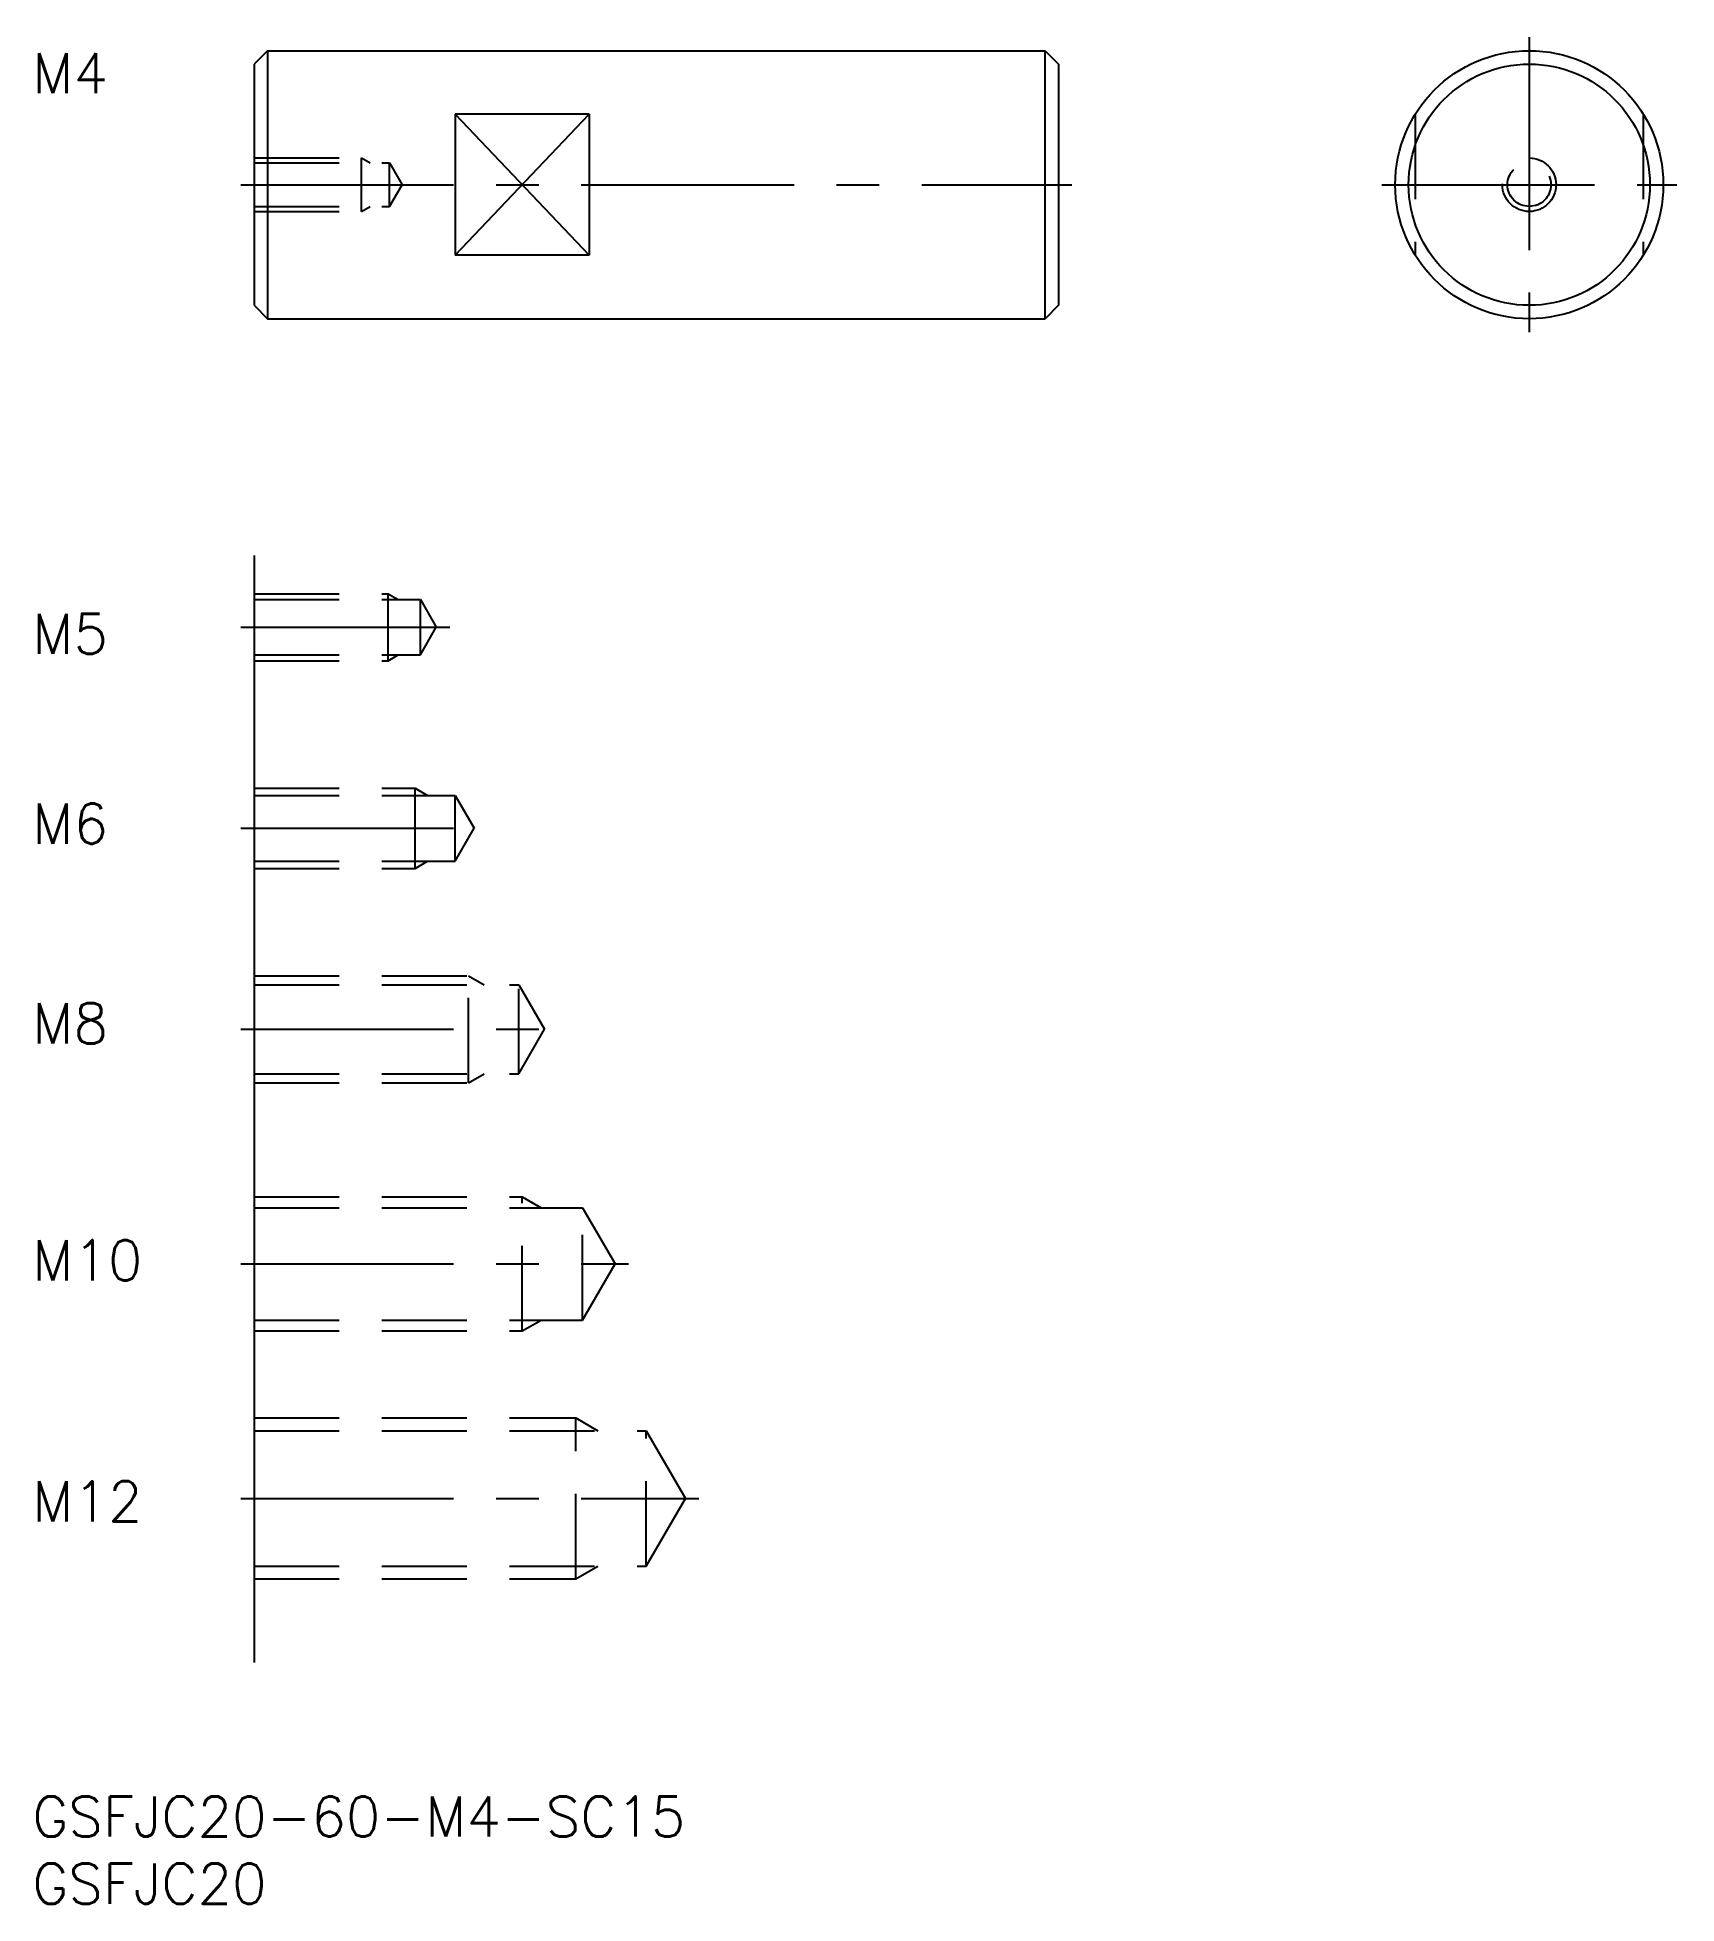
# Model space of a CAD drawing. Extents: x 0 to 123, y -8 to 131.
import ezdxf

# ---------------------------------------------------------------- set-up
doc = ezdxf.new("R2010")
doc.units = 0
doc.header["$LTSCALE"] = 0.5
doc.linetypes.add('CENTER', pattern=[50.8, 31.75, -6.35, 6.35, -6.35])
doc.linetypes.add('DASHED', pattern=[19.05, 12.7, -6.35])
for name, color, linetype in [('MSM_CENTER', 1, 'CENTER'), ('MSM_CONTINUOUS', 7, 'CONTINUOUS'), ('MSM_DASHED', 4, 'DASHED'), ('MSM_NARROW', 5, 'CONTINUOUS'), ('MSM_PART_NUMBER', 7, 'CONTINUOUS')]:
    doc.layers.add(name, color=color, linetype=linetype)
doc.styles.get("Standard").update_dxf_attribs({"font": 'txt.shx', "height": 3, "bigfont": 'bigfont.shx'})

# ---------------------------------------------------------------- blocks, each defined once
blk = doc.blocks.new('*U23')
at = {"layer": 'MSM_PART_NUMBER'}
blk.add_text('GSFJC20-60-M4-SC15', height=3, dxfattribs=at).set_placement((0, -3))
blk = doc.blocks.new('*U24')
at = {"layer": 'MSM_PART_NUMBER'}
blk.add_text('GSFJC20', height=3, dxfattribs=at).set_placement((0, -8))
blk = doc.blocks.new('*U26')
at = {"layer": 'MSM_PART_NUMBER'}
blk.add_text('M4', height=3, dxfattribs=at).set_placement((0, 127.08))
blk = doc.blocks.new('*U27')
at = {"layer": 'MSM_PART_NUMBER'}
blk.add_text('M5', height=3, dxfattribs=at).set_placement((0, 85.25))
blk = doc.blocks.new('*U28')
at = {"layer": 'MSM_PART_NUMBER'}
blk.add_text('M6', height=3, dxfattribs=at).set_placement((0, 71.09))
blk = doc.blocks.new('*U29')
at = {"layer": 'MSM_PART_NUMBER'}
blk.add_text('M8', height=3, dxfattribs=at).set_placement((0, 56.18))
blk = doc.blocks.new('*U30')
at = {"layer": 'MSM_PART_NUMBER'}
blk.add_text('M10', height=3, dxfattribs=at).set_placement((0, 38.51))
blk = doc.blocks.new('*U31')
at = {"layer": 'MSM_PART_NUMBER'}
blk.add_text('M12', height=3, dxfattribs=at).set_placement((0, 20.52))

msp = doc.modelspace()

# ---------------------------------------------------------------- linework, layer by layer
at = {"layer": 'MSM_CENTER'}
for p, q in [((111.68, 131.26), (111.68, 109.26)), ((15.56, 120.26), (77.56, 120.26)), ((100.68, 120.26), (122.68, 120.26)), ((15.56, 87.24), (31.15, 87.24)), ((15.56, 72.24), (33.98, 72.24)), ((15.56, 57.24), (39.23, 57.24)), ((15.56, 39.74), (44.48, 39.74)), ((15.56, 22.24), (49.73, 22.24))]:
    msp.add_line(p, q, dxfattribs=at)
at = {"layer": 'MSM_CONTINUOUS'}
for p, q in [((17.56, 130.26), (16.56, 129.26)), ((17.56, 130.26), (75.56, 130.26)), ((17.56, 130.26), (17.56, 110.26)), ((75.56, 130.26), (76.56, 129.26)), ((75.56, 110.26), (75.56, 130.26)), ((16.56, 129.26), (16.56, 111.26)), ((76.56, 129.26), (76.56, 111.26)), ((31.56, 125.52), (31.56, 114.99)), ((41.56, 125.52), (31.56, 125.52)), ((41.56, 125.52), (41.56, 114.99)), ((41.56, 114.99), (31.56, 114.99)), ((16.56, 111.26), (17.56, 110.26)), ((17.56, 110.26), (75.56, 110.26)), ((76.56, 111.26), (75.56, 110.26)), ((16.56, 92.6), (16.56, 10))]:
    msp.add_line(p, q, dxfattribs=at)
for radius in [10, 9]:
    msp.add_circle((111.68, 120.26), radius, dxfattribs=at)
at = {"layer": 'MSM_DASHED'}
for p, q in [((103.18, 125.52), (103.18, 114.99)), ((120.18, 125.52), (120.18, 114.99)), ((16.56, 122.26), (24.56, 122.26)), ((16.56, 121.88), (26.66, 121.88)), ((24.56, 118.26), (24.56, 122.26)), ((24.56, 122.26), (25.22, 121.88)), ((26.66, 118.63), (26.66, 121.88)), ((26.66, 121.88), (27.6, 120.26)), ((26.66, 118.63), (27.6, 120.26)), ((16.56, 118.63), (26.66, 118.63)), ((24.56, 118.26), (25.22, 118.63)), ((16.56, 118.26), (24.56, 118.26)), ((16.56, 89.74), (26.56, 89.74)), ((16.56, 89.3), (28.96, 89.3)), ((26.56, 84.74), (26.56, 89.74)), ((26.56, 89.74), (27.31, 89.3)), ((28.96, 85.17), (28.96, 89.3)), ((28.96, 89.3), (30.15, 87.24)), ((28.96, 85.17), (30.15, 87.24)), ((16.56, 85.17), (28.96, 85.17)), ((26.56, 84.74), (27.31, 85.17)), ((16.56, 84.74), (26.56, 84.74)), ((16.56, 75.24), (28.56, 75.24)), ((28.56, 69.24), (28.56, 75.24)), ((28.56, 75.24), (29.5, 74.69)), ((16.56, 74.69), (31.56, 74.69)), ((31.56, 69.78), (31.56, 74.69)), ((31.56, 74.69), (32.98, 72.24)), ((31.56, 69.78), (32.98, 72.24)), ((16.56, 69.78), (31.56, 69.78)), ((28.56, 69.24), (29.5, 69.78)), ((16.56, 69.24), (28.56, 69.24)), ((16.56, 61.24), (32.56, 61.24)), ((16.56, 60.56), (36.31, 60.56)), ((32.56, 53.24), (32.56, 61.24)), ((32.56, 61.24), (33.73, 60.56)), ((36.31, 53.91), (36.31, 60.56)), ((36.31, 60.56), (38.23, 57.24)), ((36.31, 53.91), (38.23, 57.24)), ((16.56, 53.91), (36.31, 53.91)), ((16.56, 53.24), (32.56, 53.24)), ((32.56, 53.24), (33.73, 53.91)), ((16.56, 44.74), (36.56, 44.74)), ((36.56, 34.74), (36.56, 44.74)), ((36.56, 44.74), (37.97, 43.92)), ((16.56, 43.92), (41.06, 43.92)), ((41.06, 35.55), (41.06, 43.92)), ((41.06, 43.92), (43.48, 39.74)), ((41.06, 35.55), (43.48, 39.74)), ((16.56, 35.55), (41.06, 35.55)), ((36.56, 34.74), (37.97, 35.55)), ((16.56, 34.74), (36.56, 34.74)), ((16.56, 28.24), (40.56, 28.24)), ((40.56, 16.24), (40.56, 28.24)), ((40.56, 28.24), (42.2, 27.29)), ((16.56, 27.29), (45.81, 27.29)), ((45.81, 17.18), (45.81, 27.29)), ((45.81, 27.29), (48.73, 22.24)), ((45.81, 17.18), (48.73, 22.24)), ((16.56, 17.18), (45.81, 17.18)), ((40.56, 16.24), (42.2, 17.18)), ((16.56, 16.24), (40.56, 16.24))]:
    msp.add_line(p, q, dxfattribs=at)
for radius in [2, 1.62]:
    msp.add_circle((111.68, 120.26), radius, dxfattribs=at)
at = {"layer": 'MSM_NARROW'}
for p, q in [((31.56, 125.52), (41.56, 114.99)), ((31.56, 114.99), (41.56, 125.52))]:
    msp.add_line(p, q, dxfattribs=at)

# ---------------------------------------------------------------- block references
at = {"layer": 'MSM_CONTINUOUS'}
for name in ['*U26', '*U27', '*U28', '*U29', '*U30', '*U31', '*U23', '*U24']:
    msp.add_blockref(name, (0, 0), dxfattribs=at)

doc.saveas('drawing.dxf')
